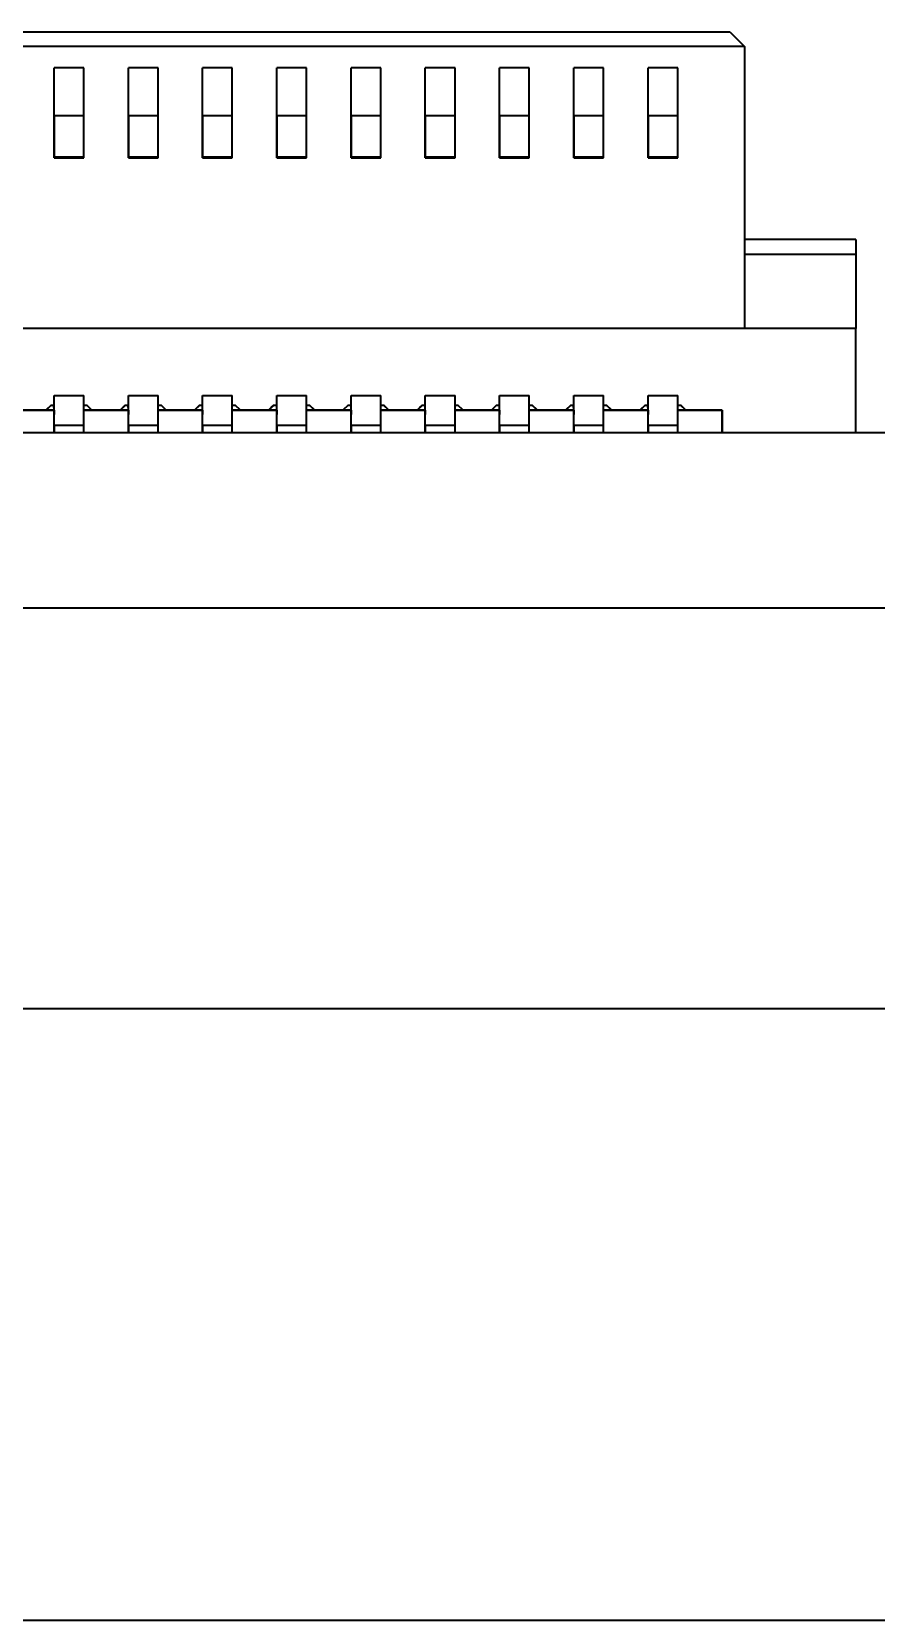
# Model space of a CAD drawing. Extents: x 507 to 804, y 334 to 583.
# Drawn here: x 591.76 to 597.44, y 333.73 to 344.43 of the extents above; entities that cross this region are included whole.
import ezdxf

# ---------------------------------------------------------------- set-up
doc = ezdxf.new("R2010")
doc.units = 0

msp = doc.modelspace()

# ---------------------------------------------------------------- linework, layer by layer
at = {"color": 7, "lineweight": 35, "ltscale": 0.235001}
msp.add_line((587.056, 344.426), (596.456, 344.426), dxfattribs=at)
msp.add_line((587.056, 344.426), (596.456, 344.426), dxfattribs=at)
at = {"color": 7, "lineweight": 35, "ltscale": 0.003535}
msp.add_line((596.456, 344.426), (596.556, 344.326), dxfattribs=at)
msp.add_line((596.456, 344.426), (596.556, 344.326), dxfattribs=at)
at = {"color": 7, "lineweight": 35, "ltscale": 0.239999}
msp.add_line((596.556, 344.326), (586.956, 344.326), dxfattribs=at)
msp.add_line((596.556, 344.326), (586.956, 344.326), dxfattribs=at)
at = {"color": 7, "lineweight": 35, "ltscale": 0.0475}
msp.add_line((596.556, 344.326), (596.556, 342.426), dxfattribs=at)
msp.add_line((596.556, 344.326), (596.556, 342.426), dxfattribs=at)
at = {"color": 7, "lineweight": 35, "ltscale": 0.008055}
for p, q in [((591.906, 343.861), (591.906, 344.183)), ((591.906, 343.861), (591.906, 344.183)), ((592.106, 343.861), (592.106, 344.183)), ((592.106, 343.861), (592.106, 344.183)), ((592.406, 343.861), (592.406, 344.183)), ((592.406, 343.861), (592.406, 344.183)), ((592.606, 343.861), (592.606, 344.183)), ((592.606, 343.861), (592.606, 344.183)), ((592.906, 343.861), (592.906, 344.183)), ((592.906, 343.861), (592.906, 344.183)), ((593.106, 343.861), (593.106, 344.183)), ((593.106, 343.861), (593.106, 344.183)), ((593.406, 343.861), (593.406, 344.183)), ((593.406, 343.861), (593.406, 344.183)), ((593.606, 343.861), (593.606, 344.183)), ((593.606, 343.861), (593.606, 344.183)), ((593.906, 343.861), (593.906, 344.183)), ((593.906, 343.861), (593.906, 344.183)), ((594.106, 343.861), (594.106, 344.183)), ((594.106, 343.861), (594.106, 344.183)), ((594.406, 343.861), (594.406, 344.183)), ((594.406, 343.861), (594.406, 344.183)), ((594.606, 343.861), (594.606, 344.183)), ((594.606, 343.861), (594.606, 344.183)), ((594.906, 343.861), (594.906, 344.183)), ((594.906, 343.861), (594.906, 344.183)), ((595.106, 343.861), (595.106, 344.183)), ((595.106, 343.861), (595.106, 344.183)), ((595.406, 343.861), (595.406, 344.183)), ((595.406, 343.861), (595.406, 344.183)), ((595.606, 343.861), (595.606, 344.183)), ((595.606, 343.861), (595.606, 344.183)), ((595.906, 343.861), (595.906, 344.183)), ((595.906, 343.861), (595.906, 344.183)), ((596.106, 343.861), (596.106, 344.183)), ((596.106, 343.861), (596.106, 344.183))]:
    msp.add_line(p, q, dxfattribs=at)
at = {"color": 7, "lineweight": 35, "ltscale": 0.004999}
for p, q in [((592.106, 344.183), (591.906, 344.183)), ((592.106, 344.183), (591.906, 344.183)), ((592.606, 344.183), (592.406, 344.183)), ((592.606, 344.183), (592.406, 344.183)), ((593.106, 344.183), (592.906, 344.183)), ((593.106, 344.183), (592.906, 344.183)), ((593.606, 344.183), (593.406, 344.183)), ((593.606, 344.183), (593.406, 344.183)), ((594.106, 344.183), (593.906, 344.183)), ((594.106, 344.183), (593.906, 344.183)), ((594.606, 344.183), (594.406, 344.183)), ((594.606, 344.183), (594.406, 344.183)), ((595.106, 344.183), (594.906, 344.183)), ((595.106, 344.183), (594.906, 344.183)), ((595.606, 344.183), (595.406, 344.183)), ((595.606, 344.183), (595.406, 344.183)), ((596.106, 344.183), (595.906, 344.183)), ((596.106, 344.183), (595.906, 344.183)), ((591.906, 343.861), (592.106, 343.861)), ((591.906, 343.861), (592.106, 343.861)), ((592.406, 343.861), (592.606, 343.861)), ((592.406, 343.861), (592.606, 343.861)), ((592.906, 343.861), (593.106, 343.861)), ((592.906, 343.861), (593.106, 343.861)), ((593.406, 343.861), (593.606, 343.861)), ((593.406, 343.861), (593.606, 343.861)), ((593.906, 343.861), (594.106, 343.861)), ((593.906, 343.861), (594.106, 343.861)), ((594.406, 343.861), (594.606, 343.861)), ((594.406, 343.861), (594.606, 343.861)), ((594.906, 343.861), (595.106, 343.861)), ((594.906, 343.861), (595.106, 343.861)), ((595.406, 343.861), (595.606, 343.861)), ((595.406, 343.861), (595.606, 343.861)), ((595.906, 343.861), (596.106, 343.861)), ((595.906, 343.861), (596.106, 343.861)), ((592.106, 343.581), (591.906, 343.581)), ((591.906, 343.581), (592.106, 343.581)), ((591.906, 343.581), (592.106, 343.581)), ((592.606, 343.581), (592.406, 343.581)), ((592.406, 343.581), (592.606, 343.581)), ((592.406, 343.581), (592.606, 343.581)), ((593.106, 343.581), (592.906, 343.581)), ((592.906, 343.581), (593.106, 343.581)), ((592.906, 343.581), (593.106, 343.581)), ((593.406, 343.581), (593.606, 343.581)), ((593.406, 343.581), (593.606, 343.581)), ((593.606, 343.581), (593.406, 343.581)), ((593.906, 343.581), (594.106, 343.581)), ((593.906, 343.581), (594.106, 343.581)), ((594.106, 343.581), (593.906, 343.581)), ((594.406, 343.581), (594.606, 343.581)), ((594.406, 343.581), (594.606, 343.581)), ((594.606, 343.581), (594.406, 343.581)), ((594.906, 343.581), (595.106, 343.581)), ((594.906, 343.581), (595.106, 343.581)), ((595.106, 343.581), (594.906, 343.581)), ((595.406, 343.581), (595.606, 343.581)), ((595.406, 343.581), (595.606, 343.581)), ((595.606, 343.581), (595.406, 343.581)), ((595.906, 343.581), (596.106, 343.581)), ((595.906, 343.581), (596.106, 343.581)), ((596.106, 343.581), (595.906, 343.581)), ((591.906, 343.576), (592.106, 343.576)), ((591.906, 343.576), (592.106, 343.576)), ((592.406, 343.576), (592.606, 343.576)), ((592.406, 343.576), (592.606, 343.576)), ((592.906, 343.576), (593.106, 343.576)), ((592.906, 343.576), (593.106, 343.576)), ((593.406, 343.576), (593.606, 343.576)), ((593.406, 343.576), (593.606, 343.576)), ((593.906, 343.576), (594.106, 343.576)), ((593.906, 343.576), (594.106, 343.576)), ((594.406, 343.576), (594.606, 343.576)), ((594.406, 343.576), (594.606, 343.576)), ((594.906, 343.576), (595.106, 343.576)), ((594.906, 343.576), (595.106, 343.576)), ((595.406, 343.576), (595.606, 343.576)), ((595.406, 343.576), (595.606, 343.576)), ((595.906, 343.576), (596.106, 343.576)), ((595.906, 343.576), (596.106, 343.576)), ((591.906, 341.976), (592.106, 341.976)), ((591.906, 341.976), (592.106, 341.976)), ((592.406, 341.976), (592.606, 341.976)), ((592.406, 341.976), (592.606, 341.976)), ((592.906, 341.976), (593.106, 341.976)), ((592.906, 341.976), (593.106, 341.976)), ((593.406, 341.976), (593.606, 341.976)), ((593.406, 341.976), (593.606, 341.976)), ((593.906, 341.976), (594.106, 341.976)), ((593.906, 341.976), (594.106, 341.976)), ((594.406, 341.976), (594.606, 341.976)), ((594.406, 341.976), (594.606, 341.976)), ((594.906, 341.976), (595.106, 341.976)), ((594.906, 341.976), (595.106, 341.976)), ((595.406, 341.976), (595.606, 341.976)), ((595.406, 341.976), (595.606, 341.976)), ((595.906, 341.976), (596.106, 341.976)), ((595.906, 341.976), (596.106, 341.976)), ((591.906, 341.776), (592.106, 341.776)), ((591.906, 341.776), (592.106, 341.776)), ((592.406, 341.776), (592.606, 341.776)), ((592.406, 341.776), (592.606, 341.776)), ((592.906, 341.776), (593.106, 341.776)), ((592.906, 341.776), (593.106, 341.776)), ((593.406, 341.776), (593.606, 341.776)), ((593.406, 341.776), (593.606, 341.776)), ((593.906, 341.776), (594.106, 341.776)), ((593.906, 341.776), (594.106, 341.776)), ((594.406, 341.776), (594.606, 341.776)), ((594.406, 341.776), (594.606, 341.776)), ((594.906, 341.776), (595.106, 341.776)), ((594.906, 341.776), (595.106, 341.776)), ((595.406, 341.776), (595.606, 341.776)), ((595.406, 341.776), (595.606, 341.776)), ((595.906, 341.776), (596.106, 341.776)), ((595.906, 341.776), (596.106, 341.776))]:
    msp.add_line(p, q, dxfattribs=at)
at = {"color": 7, "lineweight": 35, "ltscale": 0.015179}
for p, q in [((591.906, 343.576), (591.906, 344.183)), ((592.406, 343.576), (592.406, 344.183)), ((592.906, 343.576), (592.906, 344.183)), ((593.406, 343.576), (593.406, 344.183)), ((593.906, 343.576), (593.906, 344.183)), ((594.406, 343.576), (594.406, 344.183)), ((594.906, 343.576), (594.906, 344.183)), ((595.406, 343.576), (595.406, 344.183)), ((595.906, 343.576), (595.906, 344.183))]:
    msp.add_line(p, q, dxfattribs=at)
at = {"color": 7, "lineweight": 35, "ltscale": 0.002122}
for p, q in [((591.906, 343.776), (591.906, 343.861)), ((592.106, 343.776), (592.106, 343.861)), ((592.406, 343.776), (592.406, 343.861)), ((592.606, 343.776), (592.606, 343.861)), ((592.906, 343.776), (592.906, 343.861)), ((593.106, 343.776), (593.106, 343.861)), ((593.406, 343.776), (593.406, 343.861)), ((593.606, 343.776), (593.606, 343.861)), ((593.906, 343.776), (593.906, 343.861)), ((594.106, 343.776), (594.106, 343.861)), ((594.406, 343.776), (594.406, 343.861)), ((594.606, 343.776), (594.606, 343.861)), ((594.906, 343.776), (594.906, 343.861)), ((595.106, 343.776), (595.106, 343.861)), ((595.406, 343.776), (595.406, 343.861)), ((595.606, 343.776), (595.606, 343.861)), ((595.906, 343.776), (595.906, 343.861)), ((596.106, 343.776), (596.106, 343.861))]:
    msp.add_line(p, q, dxfattribs=at)
at = {"color": 7, "lineweight": 35, "ltscale": 0.006986}
for p, q in [((591.906, 343.861), (591.906, 343.581)), ((592.106, 343.581), (592.106, 343.861)), ((592.406, 343.861), (592.406, 343.581)), ((592.606, 343.581), (592.606, 343.861)), ((592.906, 343.861), (592.906, 343.581)), ((593.106, 343.581), (593.106, 343.861)), ((593.406, 343.861), (593.406, 343.581)), ((593.606, 343.581), (593.606, 343.861)), ((593.906, 343.861), (593.906, 343.581)), ((594.106, 343.581), (594.106, 343.861)), ((594.406, 343.861), (594.406, 343.581)), ((594.606, 343.581), (594.606, 343.861)), ((594.906, 343.861), (594.906, 343.581)), ((595.106, 343.581), (595.106, 343.861)), ((595.406, 343.861), (595.406, 343.581)), ((595.606, 343.581), (595.606, 343.861)), ((595.906, 343.861), (595.906, 343.581)), ((596.106, 343.581), (596.106, 343.861))]:
    msp.add_line(p, q, dxfattribs=at)
at = {"color": 7, "lineweight": 35, "ltscale": 0.004864}
for p, q in [((591.906, 343.581), (591.906, 343.776)), ((592.106, 343.581), (592.106, 343.776)), ((592.406, 343.581), (592.406, 343.776)), ((592.606, 343.581), (592.606, 343.776)), ((592.906, 343.581), (592.906, 343.776)), ((593.106, 343.581), (593.106, 343.776)), ((593.406, 343.581), (593.406, 343.776)), ((593.606, 343.581), (593.606, 343.776)), ((593.906, 343.581), (593.906, 343.776)), ((594.106, 343.581), (594.106, 343.776)), ((594.406, 343.581), (594.406, 343.776)), ((594.606, 343.581), (594.606, 343.776)), ((594.906, 343.581), (594.906, 343.776)), ((595.106, 343.581), (595.106, 343.776)), ((595.406, 343.581), (595.406, 343.776)), ((595.606, 343.581), (595.606, 343.776)), ((595.906, 343.581), (595.906, 343.776)), ((596.106, 343.581), (596.106, 343.776))]:
    msp.add_line(p, q, dxfattribs=at)
at = {"color": 7, "lineweight": 35, "ltscale": 0.000137329}
for p, q in [((591.906, 343.576), (591.906, 343.581)), ((592.106, 343.576), (592.106, 343.581)), ((592.406, 343.576), (592.406, 343.581)), ((592.606, 343.576), (592.606, 343.581)), ((592.906, 343.576), (592.906, 343.581)), ((593.106, 343.576), (593.106, 343.581)), ((593.406, 343.576), (593.406, 343.581)), ((593.606, 343.576), (593.606, 343.581)), ((593.906, 343.576), (593.906, 343.581)), ((594.106, 343.576), (594.106, 343.581)), ((594.406, 343.576), (594.406, 343.581)), ((594.606, 343.576), (594.606, 343.581)), ((594.906, 343.576), (594.906, 343.581)), ((595.106, 343.576), (595.106, 343.581)), ((595.406, 343.576), (595.406, 343.581)), ((595.606, 343.576), (595.606, 343.581)), ((595.906, 343.576), (595.906, 343.581)), ((596.106, 343.576), (596.106, 343.581))]:
    msp.add_line(p, q, dxfattribs=at)
at = {"color": 7, "lineweight": 35, "ltscale": 0.000138092}
for p, q in [((591.906, 343.576), (591.906, 343.581)), ((592.106, 343.576), (592.106, 343.581)), ((592.406, 343.576), (592.406, 343.581)), ((592.606, 343.576), (592.606, 343.581)), ((592.906, 343.576), (592.906, 343.581)), ((593.106, 343.576), (593.106, 343.581)), ((593.406, 343.576), (593.406, 343.581)), ((593.606, 343.576), (593.606, 343.581)), ((593.906, 343.576), (593.906, 343.581)), ((594.106, 343.576), (594.106, 343.581)), ((594.406, 343.576), (594.406, 343.581)), ((594.606, 343.576), (594.606, 343.581)), ((594.906, 343.576), (594.906, 343.581)), ((595.106, 343.576), (595.106, 343.581)), ((595.406, 343.576), (595.406, 343.581)), ((595.606, 343.576), (595.606, 343.581)), ((595.906, 343.576), (595.906, 343.581)), ((596.106, 343.576), (596.106, 343.581))]:
    msp.add_line(p, q, dxfattribs=at)
at = {"color": 7, "lineweight": 35, "ltscale": 0.01875}
for p, q in [((597.306, 343.026), (596.556, 343.026)), ((597.306, 343.026), (596.556, 343.026)), ((597.306, 342.926), (596.556, 342.926)), ((597.306, 342.926), (596.556, 342.926))]:
    msp.add_line(p, q, dxfattribs=at)
at = {"color": 7, "lineweight": 35, "ltscale": 0.0025}
msp.add_line((597.306, 343.026), (597.306, 342.926), dxfattribs=at)
msp.add_line((597.306, 343.026), (597.306, 342.926), dxfattribs=at)
at = {"color": 7, "lineweight": 35, "ltscale": 0.0125}
msp.add_line((597.306, 342.926), (597.306, 342.426), dxfattribs=at)
msp.add_line((597.306, 342.926), (597.306, 342.426), dxfattribs=at)
at = {"color": 7, "lineweight": 35, "ltscale": 0.277499}
msp.add_line((597.306, 342.426), (586.206, 342.426), dxfattribs=at)
msp.add_line((597.306, 342.426), (586.206, 342.426), dxfattribs=at)
at = {"color": 7, "lineweight": 35, "ltscale": 0.0175}
msp.add_line((597.306, 341.726), (597.306, 342.426), dxfattribs=at)
msp.add_line((597.306, 341.726), (597.306, 342.426), dxfattribs=at)
at = {"color": 7, "lineweight": 35, "ltscale": 0.005}
for p, q in [((591.906, 341.776), (591.906, 341.976)), ((591.906, 341.776), (591.906, 341.976)), ((592.106, 341.776), (592.106, 341.976)), ((592.106, 341.776), (592.106, 341.976)), ((592.406, 341.776), (592.406, 341.976)), ((592.406, 341.776), (592.406, 341.976)), ((592.606, 341.776), (592.606, 341.976)), ((592.606, 341.776), (592.606, 341.976)), ((592.906, 341.776), (592.906, 341.976)), ((592.906, 341.776), (592.906, 341.976)), ((593.106, 341.776), (593.106, 341.976)), ((593.106, 341.776), (593.106, 341.976)), ((593.406, 341.776), (593.406, 341.976)), ((593.406, 341.776), (593.406, 341.976)), ((593.606, 341.776), (593.606, 341.976)), ((593.606, 341.776), (593.606, 341.976)), ((593.906, 341.776), (593.906, 341.976)), ((593.906, 341.776), (593.906, 341.976)), ((594.106, 341.776), (594.106, 341.976)), ((594.106, 341.776), (594.106, 341.976)), ((594.406, 341.776), (594.406, 341.976)), ((594.406, 341.776), (594.406, 341.976)), ((594.606, 341.776), (594.606, 341.976)), ((594.606, 341.776), (594.606, 341.976)), ((594.906, 341.776), (594.906, 341.976)), ((594.906, 341.776), (594.906, 341.976)), ((595.106, 341.776), (595.106, 341.976)), ((595.106, 341.776), (595.106, 341.976)), ((595.406, 341.776), (595.406, 341.976)), ((595.406, 341.776), (595.406, 341.976)), ((595.606, 341.776), (595.606, 341.976)), ((595.606, 341.776), (595.606, 341.976)), ((595.906, 341.776), (595.906, 341.976)), ((595.906, 341.776), (595.906, 341.976)), ((596.106, 341.776), (596.106, 341.976)), ((596.106, 341.776), (596.106, 341.976))]:
    msp.add_line(p, q, dxfattribs=at)
at = {"color": 7, "lineweight": 35, "ltscale": 0.001625}
for p, q in [((591.906, 341.911), (591.906, 341.976)), ((592.406, 341.911), (592.406, 341.976)), ((592.906, 341.911), (592.906, 341.976)), ((593.406, 341.911), (593.406, 341.976)), ((593.906, 341.911), (593.906, 341.976)), ((594.406, 341.911), (594.406, 341.976)), ((594.906, 341.911), (594.906, 341.976)), ((595.406, 341.911), (595.406, 341.976)), ((595.906, 341.911), (595.906, 341.976))]:
    msp.add_line(p, q, dxfattribs=at)
at = {"color": 7, "lineweight": 35, "ltscale": 0.004749}
for p, q in [((591.661, 341.876), (591.851, 341.876)), ((591.661, 341.876), (591.851, 341.876)), ((591.851, 341.876), (591.661, 341.876)), ((592.161, 341.876), (592.351, 341.876)), ((592.161, 341.876), (592.351, 341.876)), ((592.351, 341.876), (592.161, 341.876)), ((592.661, 341.876), (592.851, 341.876)), ((592.661, 341.876), (592.851, 341.876)), ((592.851, 341.876), (592.661, 341.876)), ((593.161, 341.876), (593.351, 341.876)), ((593.161, 341.876), (593.351, 341.876)), ((593.351, 341.876), (593.161, 341.876)), ((593.661, 341.876), (593.851, 341.876)), ((593.661, 341.876), (593.851, 341.876)), ((593.851, 341.876), (593.661, 341.876)), ((594.161, 341.876), (594.351, 341.876)), ((594.161, 341.876), (594.351, 341.876)), ((594.351, 341.876), (594.161, 341.876)), ((594.661, 341.876), (594.851, 341.876)), ((594.661, 341.876), (594.851, 341.876)), ((594.851, 341.876), (594.661, 341.876)), ((595.161, 341.876), (595.351, 341.876)), ((595.161, 341.876), (595.351, 341.876)), ((595.351, 341.876), (595.161, 341.876)), ((595.661, 341.876), (595.851, 341.876)), ((595.661, 341.876), (595.851, 341.876)), ((595.851, 341.876), (595.661, 341.876))]:
    msp.add_line(p, q, dxfattribs=at)
at = {"color": 7, "lineweight": 35, "ltscale": 0.001238}
for p, q in [((591.886, 341.911), (591.851, 341.876)), ((591.851, 341.876), (591.886, 341.911)), ((591.886, 341.911), (591.851, 341.876)), ((592.161, 341.876), (592.126, 341.911)), ((592.161, 341.876), (592.126, 341.911)), ((592.161, 341.876), (592.126, 341.911)), ((592.386, 341.911), (592.351, 341.876)), ((592.351, 341.876), (592.386, 341.911)), ((592.386, 341.911), (592.351, 341.876)), ((592.661, 341.876), (592.626, 341.911)), ((592.661, 341.876), (592.626, 341.911)), ((592.661, 341.876), (592.626, 341.911)), ((592.851, 341.876), (592.886, 341.911)), ((592.886, 341.911), (592.851, 341.876)), ((592.886, 341.911), (592.851, 341.876)), ((593.161, 341.876), (593.126, 341.911)), ((593.161, 341.876), (593.126, 341.911)), ((593.161, 341.876), (593.126, 341.911)), ((593.386, 341.911), (593.351, 341.876)), ((593.351, 341.876), (593.386, 341.911)), ((593.386, 341.911), (593.351, 341.876)), ((593.661, 341.876), (593.626, 341.911)), ((593.661, 341.876), (593.626, 341.911)), ((593.626, 341.911), (593.661, 341.876)), ((593.886, 341.911), (593.851, 341.876)), ((593.886, 341.911), (593.851, 341.876)), ((593.886, 341.911), (593.851, 341.876)), ((594.161, 341.876), (594.126, 341.911)), ((594.126, 341.911), (594.161, 341.876)), ((594.161, 341.876), (594.126, 341.911)), ((594.386, 341.911), (594.351, 341.876)), ((594.351, 341.876), (594.386, 341.911)), ((594.386, 341.911), (594.351, 341.876)), ((594.661, 341.876), (594.626, 341.911)), ((594.661, 341.876), (594.626, 341.911)), ((594.661, 341.876), (594.626, 341.911)), ((594.886, 341.911), (594.851, 341.876)), ((594.886, 341.911), (594.851, 341.876)), ((594.886, 341.911), (594.851, 341.876)), ((595.161, 341.876), (595.126, 341.911)), ((595.126, 341.911), (595.161, 341.876)), ((595.161, 341.876), (595.126, 341.911)), ((595.386, 341.911), (595.351, 341.876)), ((595.386, 341.911), (595.351, 341.876)), ((595.351, 341.876), (595.386, 341.911)), ((595.626, 341.911), (595.661, 341.876)), ((595.661, 341.876), (595.626, 341.911)), ((595.661, 341.876), (595.626, 341.911)), ((595.886, 341.911), (595.851, 341.876)), ((595.886, 341.911), (595.851, 341.876)), ((595.851, 341.876), (595.886, 341.911)), ((596.126, 341.911), (596.161, 341.876)), ((596.161, 341.876), (596.126, 341.911)), ((596.161, 341.876), (596.126, 341.911))]:
    msp.add_line(p, q, dxfattribs=at)
at = {"color": 7, "lineweight": 35, "ltscale": 0.001271}
for p, q in [((591.888, 341.911), (591.851, 341.876)), ((592.388, 341.911), (592.351, 341.876)), ((592.888, 341.911), (592.851, 341.876)), ((593.388, 341.911), (593.351, 341.876)), ((593.661, 341.876), (593.624, 341.911)), ((594.161, 341.876), (594.124, 341.911)), ((594.388, 341.911), (594.351, 341.876)), ((595.161, 341.876), (595.124, 341.911)), ((595.388, 341.911), (595.351, 341.876)), ((595.661, 341.876), (595.624, 341.911)), ((595.888, 341.911), (595.851, 341.876)), ((596.161, 341.876), (596.124, 341.911))]:
    msp.add_line(p, q, dxfattribs=at)
at = {"color": 7, "lineweight": 35, "ltscale": 0.001376}
for p, q in [((591.851, 341.876), (591.906, 341.876)), ((591.906, 341.876), (591.851, 341.876)), ((591.851, 341.876), (591.906, 341.876)), ((592.106, 341.876), (592.161, 341.876)), ((592.161, 341.876), (592.106, 341.876)), ((592.106, 341.876), (592.161, 341.876)), ((592.351, 341.876), (592.406, 341.876)), ((592.406, 341.876), (592.351, 341.876)), ((592.351, 341.876), (592.406, 341.876)), ((592.606, 341.876), (592.661, 341.876)), ((592.661, 341.876), (592.606, 341.876)), ((592.606, 341.876), (592.661, 341.876)), ((592.851, 341.876), (592.906, 341.876)), ((592.906, 341.876), (592.851, 341.876)), ((592.851, 341.876), (592.906, 341.876)), ((593.106, 341.876), (593.161, 341.876)), ((593.161, 341.876), (593.106, 341.876)), ((593.106, 341.876), (593.161, 341.876)), ((593.406, 341.876), (593.351, 341.876)), ((593.351, 341.876), (593.406, 341.876)), ((593.351, 341.876), (593.406, 341.876)), ((593.661, 341.876), (593.606, 341.876)), ((593.606, 341.876), (593.661, 341.876)), ((593.606, 341.876), (593.661, 341.876)), ((593.906, 341.876), (593.851, 341.876)), ((593.851, 341.876), (593.906, 341.876)), ((593.851, 341.876), (593.906, 341.876)), ((594.161, 341.876), (594.106, 341.876)), ((594.106, 341.876), (594.161, 341.876)), ((594.106, 341.876), (594.161, 341.876)), ((594.406, 341.876), (594.351, 341.876)), ((594.351, 341.876), (594.406, 341.876)), ((594.351, 341.876), (594.406, 341.876)), ((594.661, 341.876), (594.606, 341.876)), ((594.606, 341.876), (594.661, 341.876)), ((594.606, 341.876), (594.661, 341.876)), ((594.906, 341.876), (594.851, 341.876)), ((594.851, 341.876), (594.906, 341.876)), ((594.851, 341.876), (594.906, 341.876)), ((595.161, 341.876), (595.106, 341.876)), ((595.106, 341.876), (595.161, 341.876)), ((595.106, 341.876), (595.161, 341.876)), ((595.406, 341.876), (595.351, 341.876)), ((595.351, 341.876), (595.406, 341.876)), ((595.351, 341.876), (595.406, 341.876)), ((595.661, 341.876), (595.606, 341.876)), ((595.606, 341.876), (595.661, 341.876)), ((595.606, 341.876), (595.661, 341.876)), ((595.906, 341.876), (595.851, 341.876)), ((595.851, 341.876), (595.906, 341.876)), ((595.851, 341.876), (595.906, 341.876)), ((596.161, 341.876), (596.106, 341.876)), ((596.106, 341.876), (596.161, 341.876)), ((596.106, 341.876), (596.161, 341.876))]:
    msp.add_line(p, q, dxfattribs=at)
at = {"color": 7, "lineweight": 35, "ltscale": 0.000476361}
for p, q in [((591.872, 341.897), (591.886, 341.911)), ((592.372, 341.897), (592.386, 341.911)), ((592.872, 341.897), (592.886, 341.911))]:
    msp.add_line(p, q, dxfattribs=at)
at = {"color": 7, "lineweight": 35, "ltscale": 0.000500488}
for p, q in [((591.886, 341.911), (591.906, 341.911)), ((591.886, 341.911), (591.906, 341.911)), ((591.886, 341.911), (591.906, 341.911)), ((592.106, 341.911), (592.126, 341.911)), ((592.106, 341.911), (592.126, 341.911)), ((592.106, 341.911), (592.126, 341.911)), ((592.386, 341.911), (592.406, 341.911)), ((592.386, 341.911), (592.406, 341.911)), ((592.386, 341.911), (592.406, 341.911)), ((592.606, 341.911), (592.626, 341.911)), ((592.606, 341.911), (592.626, 341.911)), ((592.606, 341.911), (592.626, 341.911)), ((592.886, 341.911), (592.906, 341.911)), ((592.886, 341.911), (592.906, 341.911)), ((592.886, 341.911), (592.906, 341.911)), ((593.106, 341.911), (593.126, 341.911)), ((593.106, 341.911), (593.126, 341.911)), ((593.106, 341.911), (593.126, 341.911)), ((593.386, 341.911), (593.406, 341.911)), ((593.386, 341.911), (593.406, 341.911)), ((593.386, 341.911), (593.406, 341.911)), ((593.606, 341.911), (593.626, 341.911)), ((593.606, 341.911), (593.626, 341.911)), ((593.606, 341.911), (593.626, 341.911)), ((593.886, 341.911), (593.906, 341.911)), ((593.886, 341.911), (593.906, 341.911)), ((593.886, 341.911), (593.906, 341.911)), ((594.106, 341.911), (594.126, 341.911)), ((594.106, 341.911), (594.126, 341.911)), ((594.106, 341.911), (594.126, 341.911)), ((594.386, 341.911), (594.406, 341.911)), ((594.386, 341.911), (594.406, 341.911)), ((594.386, 341.911), (594.406, 341.911)), ((594.606, 341.911), (594.626, 341.911)), ((594.606, 341.911), (594.626, 341.911)), ((594.606, 341.911), (594.626, 341.911)), ((594.886, 341.911), (594.906, 341.911)), ((594.886, 341.911), (594.906, 341.911)), ((594.886, 341.911), (594.906, 341.911)), ((595.106, 341.911), (595.126, 341.911)), ((595.106, 341.911), (595.126, 341.911)), ((595.106, 341.911), (595.126, 341.911)), ((595.386, 341.911), (595.406, 341.911)), ((595.386, 341.911), (595.406, 341.911)), ((595.386, 341.911), (595.406, 341.911)), ((595.606, 341.911), (595.626, 341.911)), ((595.606, 341.911), (595.626, 341.911)), ((595.606, 341.911), (595.626, 341.911)), ((595.886, 341.911), (595.906, 341.911)), ((595.886, 341.911), (595.906, 341.911)), ((595.886, 341.911), (595.906, 341.911)), ((596.106, 341.911), (596.126, 341.911)), ((596.106, 341.911), (596.126, 341.911)), ((596.106, 341.911), (596.126, 341.911))]:
    msp.add_line(p, q, dxfattribs=at)
at = {"color": 7, "lineweight": 35, "ltscale": 0.000875177}
for p, q in [((591.906, 341.876), (591.905, 341.911)), ((592.406, 341.876), (592.405, 341.911)), ((592.906, 341.876), (592.905, 341.911)), ((593.406, 341.876), (593.405, 341.911)), ((593.606, 341.876), (593.606, 341.911)), ((594.106, 341.876), (594.106, 341.911)), ((594.406, 341.876), (594.405, 341.911)), ((595.106, 341.876), (595.106, 341.911)), ((595.406, 341.876), (595.405, 341.911)), ((595.606, 341.876), (595.606, 341.911)), ((595.906, 341.876), (595.905, 341.911)), ((596.106, 341.876), (596.106, 341.911))]:
    msp.add_line(p, q, dxfattribs=at)
at = {"color": 7, "lineweight": 35, "ltscale": 0.000712585}
for p, q in [((591.906, 341.876), (591.906, 341.847)), ((591.906, 341.847), (591.906, 341.876)), ((592.406, 341.876), (592.406, 341.847)), ((592.406, 341.847), (592.406, 341.876)), ((592.906, 341.847), (592.906, 341.876)), ((592.906, 341.876), (592.906, 341.847)), ((593.406, 341.876), (593.406, 341.847)), ((593.406, 341.847), (593.406, 341.876)), ((593.906, 341.876), (593.906, 341.847)), ((593.906, 341.847), (593.906, 341.876)), ((594.406, 341.876), (594.406, 341.847)), ((594.406, 341.847), (594.406, 341.876)), ((594.906, 341.876), (594.906, 341.847)), ((594.906, 341.847), (594.906, 341.876)), ((595.406, 341.876), (595.406, 341.847)), ((595.406, 341.847), (595.406, 341.876)), ((595.906, 341.876), (595.906, 341.847)), ((595.906, 341.847), (595.906, 341.876))]:
    msp.add_line(p, q, dxfattribs=at)
at = {"color": 7, "lineweight": 35, "ltscale": 0.002503}
for p, q in [((591.906, 341.776), (591.906, 341.876)), ((592.406, 341.776), (592.406, 341.876)), ((592.906, 341.776), (592.906, 341.876)), ((593.406, 341.776), (593.406, 341.876)), ((594.406, 341.776), (594.406, 341.876)), ((595.406, 341.776), (595.406, 341.876)), ((595.906, 341.776), (595.906, 341.876))]:
    msp.add_line(p, q, dxfattribs=at)
at = {"color": 7, "lineweight": 35, "ltscale": 0.000578322}
for p, q in [((593.369, 341.894), (593.386, 341.911)), ((594.369, 341.894), (594.386, 341.911))]:
    msp.add_line(p, q, dxfattribs=at)
at = {"color": 7, "lineweight": 35, "ltscale": 0.000366846}
for p, q in [((593.875, 341.9), (593.886, 341.911)), ((594.875, 341.9), (594.886, 341.911))]:
    msp.add_line(p, q, dxfattribs=at)
at = {"color": 7, "lineweight": 35, "ltscale": 0.000875092}
for p, q in [((593.906, 341.876), (593.906, 341.911)), ((594.906, 341.876), (594.906, 341.911))]:
    msp.add_line(p, q, dxfattribs=at)
at = {"color": 7, "lineweight": 35, "ltscale": 0.002499}
for p, q in [((593.906, 341.776), (593.906, 341.876)), ((594.906, 341.776), (594.906, 341.876))]:
    msp.add_line(p, q, dxfattribs=at)
at = {"color": 7, "lineweight": 35, "ltscale": 0.006125}
for p, q in [((596.161, 341.876), (596.406, 341.876)), ((596.161, 341.876), (596.406, 341.876)), ((596.406, 341.876), (596.161, 341.876))]:
    msp.add_line(p, q, dxfattribs=at)
at = {"color": 7, "lineweight": 35, "ltscale": 0.002501}
for p, q in [((596.406, 341.876), (596.306, 341.876)), ((596.306, 341.876), (596.406, 341.876))]:
    msp.add_line(p, q, dxfattribs=at)
at = {"color": 7, "lineweight": 35, "ltscale": 0.00375}
for p, q in [((596.406, 341.876), (596.406, 341.726)), ((596.406, 341.876), (596.406, 341.726)), ((596.406, 341.726), (596.406, 341.876)), ((596.406, 341.876), (596.406, 341.726)), ((596.406, 341.726), (596.406, 341.876))]:
    msp.add_line(p, q, dxfattribs=at)
at = {"color": 7, "lineweight": 35, "ltscale": 0.003037}
for p, q in [((591.906, 341.726), (591.906, 341.847)), ((591.906, 341.726), (591.906, 341.847)), ((592.406, 341.726), (592.406, 341.847)), ((592.406, 341.726), (592.406, 341.847)), ((592.906, 341.726), (592.906, 341.847)), ((592.906, 341.726), (592.906, 341.847)), ((593.406, 341.726), (593.406, 341.847)), ((593.406, 341.726), (593.406, 341.847)), ((593.906, 341.726), (593.906, 341.847)), ((593.906, 341.726), (593.906, 341.847)), ((594.406, 341.726), (594.406, 341.847)), ((594.406, 341.726), (594.406, 341.847)), ((594.906, 341.726), (594.906, 341.847)), ((594.906, 341.726), (594.906, 341.847)), ((595.406, 341.726), (595.406, 341.847)), ((595.406, 341.726), (595.406, 341.847)), ((595.906, 341.726), (595.906, 341.847)), ((595.906, 341.726), (595.906, 341.847))]:
    msp.add_line(p, q, dxfattribs=at)
at = {"color": 7, "lineweight": 35, "ltscale": 0.00125}
for p, q in [((591.906, 341.776), (591.906, 341.726)), ((591.906, 341.726), (591.906, 341.776)), ((591.906, 341.776), (591.906, 341.726)), ((592.106, 341.726), (592.106, 341.776)), ((592.106, 341.726), (592.106, 341.776)), ((592.406, 341.776), (592.406, 341.726)), ((592.406, 341.776), (592.406, 341.726)), ((592.406, 341.726), (592.406, 341.776)), ((592.606, 341.726), (592.606, 341.776)), ((592.606, 341.726), (592.606, 341.776)), ((592.906, 341.776), (592.906, 341.726)), ((592.906, 341.726), (592.906, 341.776)), ((592.906, 341.776), (592.906, 341.726)), ((593.106, 341.726), (593.106, 341.776)), ((593.106, 341.726), (593.106, 341.776)), ((593.406, 341.726), (593.406, 341.776)), ((593.406, 341.776), (593.406, 341.726)), ((593.406, 341.776), (593.406, 341.726)), ((593.606, 341.726), (593.606, 341.776)), ((593.606, 341.726), (593.606, 341.776)), ((593.906, 341.726), (593.906, 341.776)), ((593.906, 341.776), (593.906, 341.726)), ((593.906, 341.776), (593.906, 341.726)), ((594.106, 341.726), (594.106, 341.776)), ((594.106, 341.726), (594.106, 341.776)), ((594.406, 341.776), (594.406, 341.726)), ((594.406, 341.726), (594.406, 341.776)), ((594.406, 341.776), (594.406, 341.726)), ((594.606, 341.726), (594.606, 341.776)), ((594.606, 341.726), (594.606, 341.776)), ((594.906, 341.726), (594.906, 341.776)), ((594.906, 341.776), (594.906, 341.726)), ((594.906, 341.776), (594.906, 341.726)), ((595.106, 341.726), (595.106, 341.776)), ((595.106, 341.726), (595.106, 341.776)), ((595.406, 341.726), (595.406, 341.776)), ((595.406, 341.776), (595.406, 341.726)), ((595.406, 341.776), (595.406, 341.726)), ((595.606, 341.726), (595.606, 341.776)), ((595.606, 341.726), (595.606, 341.776)), ((595.906, 341.726), (595.906, 341.776)), ((595.906, 341.776), (595.906, 341.726)), ((595.906, 341.776), (595.906, 341.726)), ((596.106, 341.726), (596.106, 341.776)), ((596.106, 341.726), (596.106, 341.776))]:
    msp.add_line(p, q, dxfattribs=at)
at = {"color": 7, "lineweight": 35}
for p, q in [((585.256, 341.726), (606.256, 341.726)), ((585.256, 340.546), (606.256, 340.546))]:
    msp.add_line(p, q, dxfattribs=at)
at = {"color": 7, "lineweight": 35, "ltscale": 0.4625}
for p, q in [((587.306, 337.846), (605.806, 337.846)), ((587.306, 333.726), (605.806, 333.726))]:
    msp.add_line(p, q, dxfattribs=at)

doc.saveas('drawing.dxf')
